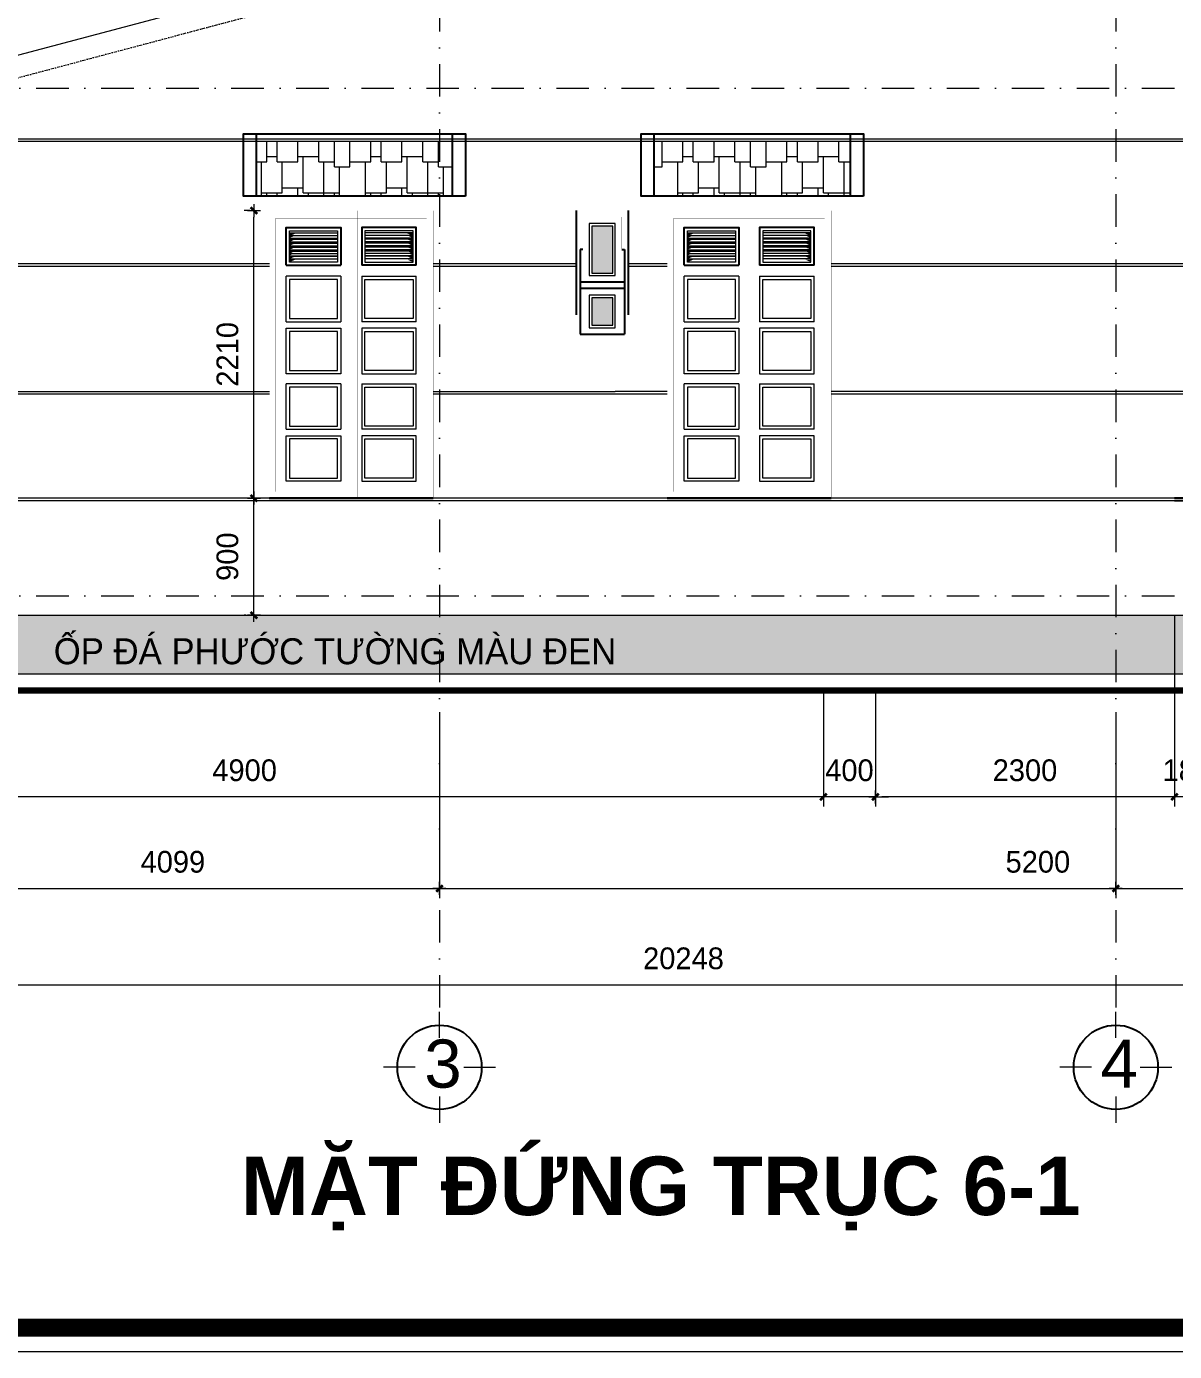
# Model space of a CAD drawing. Header units: millimetres. Extents: x 615730 to 2792744, y 139412 to 597571.
# Drawn here: x 779233 to 788061, y 284936 to 295120 of the extents above; entities that cross this region are included whole.
import ezdxf
from ezdxf.enums import TextEntityAlignment as Align

# ---------------------------------------------------------------- set-up
doc = ezdxf.new("R2010")
doc.units = ezdxf.units.MM
doc.header["$MEASUREMENT"] = 0
doc.header["$PDMODE"] = 34
doc.linetypes.add('DASHDOT', pattern=[1, 0.5, -0.25, 0, -0.25])
doc.layers.get('0').update_dxf_attribs({"lineweight": 5})
for name, color, linetype, lineweight in [('0.1(9)', 9, 'Continuous', 13), ('3', 7, 'Continuous', 18), ('5-020', 5, 'Continuous', 15), ('HATCH', 42, 'Continuous', 5), ('KITCHEN', 4, 'Continuous', 20), ('KT', 148, 'Continuous', 18), ('thay', 7, 'Continuous', 15), ('TIM TRUC', 149, 'DASHDOT', 9), ('VLIEU', 250, 'Continuous', 9)]:
    doc.layers.add(name, color=color, linetype=linetype, lineweight=lineweight)
for name, color, linetype in [('CUADI', 40, 'Continuous'), ('H', 252, 'Continuous'), ('noi that', 29, 'Continuous'), ('TEXT', 2, 'Continuous'), ('VL', 155, 'Continuous')]:
    doc.layers.add(name, color=color, linetype=linetype)
doc.styles.add('CHUHOA', font='')
doc.styles.add('H280', font='', dxfattribs={"height": 200})
doc.styles.add('KT OZON', font='', dxfattribs={"height": 200})
doc.styles.add('lyrichs', font='', dxfattribs={"width": 1.25})
doc.styles.add('VNI-AVO', font='vni-roms.shx')
doc.styles.get('CHUHOA').set_extended_font_data('.VnAvantH')
doc.styles.get('H280').set_extended_font_data('VNI-Avo')
doc.styles.get('KT OZON').set_extended_font_data('VNI-Helve')
doc.styles.get('lyrichs').set_extended_font_data('.VnHelvetInsH', bold=True)
doc.dimstyles.new('1-50b', dxfattribs={"dimtxt": 167, "dimasz": 50, "dimexe": 75, "dimexo": 150, "dimgap": 120, "dimtad": 1, "dimdec": 0, "dimzin": 12, "dimtxsty": 'VNI-AVO', "dimblk": ']', "dimcen": 0, "dimdle": 50, "dimclrd": 252, "dimclre": 252, "dimclrt": 2, "dimadec": 0, "dimazin": 0, "dimtfac": 1, "dimtdec": 0, "dimtix": 1, "dimtmove": 2, "dimatfit": 0, "dimldrblk": 'OPEN90', "dimfxl": 1, "dimlwd": -1, "dimlwe": -1, "dimarcsym": 0})

# ---------------------------------------------------------------- blocks, each defined once
blk = doc.blocks.new('TRUC 1')
at = {"ltscale": 50}
blk.add_circle((0, -9525), 8572, dxfattribs=at)
at = {"layer": '0.1(9)', "ltscale": 50}
for p, q in [((0, -3572), (0, 1782)), ((-4942, -9525), (-11427, -9525)), ((4942, -9525), (11427, -9525)), ((0, -15478), (0, -20832))]:
    blk.add_line(p, q, dxfattribs=at)
at = {"layer": 'TEXT', "ltscale": 50, "style": 'H280'}
blk.add_attdef('1', text='', height=10478, dxfattribs=at).set_placement((-214, -4892), align=Align.CENTER)
blk = doc.blocks.new(']')
for p, q in [((1, 0), (-1, 0)), ((0, 1), (0, -1))]:
    blk.add_line(p, q)
at = {"color": 9, "const_width": 0.4}
blk.add_lwpolyline([(-0.51, -0.51), (0.51, 0.51)], dxfattribs=at)
blk = doc.blocks.new('*D516')
at = {"layer": 'DEFPOINTS', "color": 0, "ltscale": 10, "transparency": 16777216}
for p in [(778310, 290000), (782409, 290000), (782409, 288495)]:
    blk.add_point(p, dxfattribs=at)
at = {"layer": 'KT', "color": 252, "ltscale": 10, "transparency": 16777216}
for p, q in [((778310, 289850), (778310, 288420)), ((782409, 289850), (782409, 288420)), ((778360, 288495), (782359, 288495))]:
    blk.add_line(p, q, dxfattribs=at)
at = {"layer": 'KT', "color": 252, "ltscale": 10, "transparency": 16777216, "xscale": 50, "yscale": 50, "zscale": 50, "rotation": 180}
blk.add_blockref(']', (778310, 288495), dxfattribs=at)
at = {"layer": 'KT', "color": 252, "ltscale": 10, "transparency": 16777216, "xscale": 50, "yscale": 50, "zscale": 50}
blk.add_blockref(']', (782409, 288495), dxfattribs=at)
at = {"layer": 'KT', "color": 2, "ltscale": 10, "transparency": 16777216, "insert": (780359, 288699), "char_height": 167, "attachment_point": 5, "style": 'VNI-AVO'}
blk.add_mtext('4099', dxfattribs=at)
blk = doc.blocks.new('_Open90')
at = {"color": 0, "linetype": 'ByBlock', "lineweight": -2}
for p, q in [((0, 0), (-1, 0)), ((-0.5, 0.5), (0, 0)), ((0, 0), (-0.5, -0.5))]:
    blk.add_line(p, q, dxfattribs=at)
blk = doc.blocks.new('*D517')
at = {"layer": 'DEFPOINTS', "color": 0, "ltscale": 10, "transparency": 16777216}
for p in [(782409, 290000), (787609, 290000), (787609, 288495)]:
    blk.add_point(p, dxfattribs=at)
at = {"layer": 'KT', "color": 252, "ltscale": 10, "transparency": 16777216}
for p, q in [((782409, 289850), (782409, 288420)), ((787609, 289850), (787609, 288420)), ((782459, 288495), (787559, 288495))]:
    blk.add_line(p, q, dxfattribs=at)
at = {"layer": 'KT', "color": 252, "ltscale": 10, "transparency": 16777216, "xscale": 50, "yscale": 50, "zscale": 50, "rotation": 180}
blk.add_blockref(']', (782409, 288495), dxfattribs=at)
at = {"layer": 'KT', "color": 252, "ltscale": 10, "transparency": 16777216, "xscale": 50, "yscale": 50, "zscale": 50}
blk.add_blockref(']', (787609, 288495), dxfattribs=at)
at = {"layer": 'KT', "color": 2, "ltscale": 10, "transparency": 16777216, "insert": (787010, 288699), "char_height": 167, "attachment_point": 5, "style": 'VNI-AVO'}
blk.add_mtext('5200', dxfattribs=at)
blk = doc.blocks.new('*D518')
at = {"layer": 'DEFPOINTS', "color": 0, "ltscale": 10, "transparency": 16777216}
for p in [(787609, 290000), (791109, 290000), (791109, 288495)]:
    blk.add_point(p, dxfattribs=at)
at = {"layer": 'KT', "color": 252, "ltscale": 10, "transparency": 16777216}
for p, q in [((787609, 289850), (787609, 288420)), ((791109, 289850), (791109, 288420)), ((787659, 288495), (791059, 288495))]:
    blk.add_line(p, q, dxfattribs=at)
at = {"layer": 'KT', "color": 252, "ltscale": 10, "transparency": 16777216, "xscale": 50, "yscale": 50, "zscale": 50, "rotation": 180}
blk.add_blockref(']', (787609, 288495), dxfattribs=at)
at = {"layer": 'KT', "color": 252, "ltscale": 10, "transparency": 16777216, "xscale": 50, "yscale": 50, "zscale": 50}
blk.add_blockref(']', (791109, 288495), dxfattribs=at)
at = {"layer": 'KT', "color": 2, "ltscale": 10, "transparency": 16777216, "insert": (789359, 288699), "char_height": 167, "attachment_point": 5, "style": 'VNI-AVO'}
blk.add_mtext('3500', dxfattribs=at)
blk = doc.blocks.new('*D521')
at = {"layer": 'DEFPOINTS', "color": 0, "ltscale": 10, "transparency": 16777216}
for p in [(774161, 290000, -13), (794409, 290000), (794409, 287754)]:
    blk.add_point(p, dxfattribs=at)
at = {"layer": 'KT', "color": 252, "ltscale": 10, "transparency": 16777216}
for p, q in [((774161, 289850), (774161, 287679)), ((794409, 289850), (794409, 287679)), ((774211, 287754), (794359, 287754))]:
    blk.add_line(p, q, dxfattribs=at)
at = {"layer": 'KT', "color": 252, "ltscale": 10, "transparency": 16777216, "xscale": 50, "yscale": 50, "zscale": 50, "rotation": 180}
blk.add_blockref(']', (774161, 287754), dxfattribs=at)
at = {"layer": 'KT', "color": 252, "ltscale": 10, "transparency": 16777216, "xscale": 50, "yscale": 50, "zscale": 50}
blk.add_blockref(']', (794409, 287754), dxfattribs=at)
at = {"layer": 'KT', "color": 2, "ltscale": 10, "transparency": 16777216, "insert": (784285, 287957), "char_height": 167, "attachment_point": 5, "style": 'VNI-AVO'}
blk.add_mtext('20248', dxfattribs=at)
blk = doc.blocks.new('*D574')
at = {"layer": 'DEFPOINTS', "color": 0, "ltscale": 10, "transparency": 16777216}
for p in [(788061, 290595), (788250, 290016), (788061, 289199)]:
    blk.add_point(p, dxfattribs=at)
at = {"layer": 'KT', "color": 252, "ltscale": 10, "transparency": 16777216}
for p, q in [((788061, 290445), (788061, 289124)), ((788250, 289866), (788250, 289124)), ((788011, 289199), (787961, 289199)), ((788250, 289199), (788061, 289199)), ((788300, 289199), (788350, 289199))]:
    blk.add_line(p, q, dxfattribs=at)
at = {"layer": 'KT', "color": 252, "ltscale": 10, "transparency": 16777216, "xscale": 50, "yscale": 50, "zscale": 50}
blk.add_blockref(']', (788061, 289199), dxfattribs=at)
at = {"layer": 'KT', "color": 252, "ltscale": 10, "transparency": 16777216, "xscale": 50, "yscale": 50, "zscale": 50, "rotation": 180}
blk.add_blockref(']', (788250, 289199), dxfattribs=at)
at = {"layer": 'KT', "color": 2, "ltscale": 10, "transparency": 16777216, "insert": (788155, 289402), "char_height": 167, "attachment_point": 5, "style": 'VNI-AVO'}
blk.add_mtext('189', dxfattribs=at)
blk = doc.blocks.new('*D1312')
at = {"layer": 'DEFPOINTS', "color": 0, "ltscale": 10, "transparency": 16777216}
for p in [(780982, 291495), (781101, 291495, 13), (781070, 290595, 13)]:
    blk.add_point(p, dxfattribs=at)
at = {"layer": 'VLIEU', "color": 252, "ltscale": 10, "transparency": 16777216}
for p, q in [((780951, 291495), (780907, 291495)), ((780982, 290645), (780982, 291445)), ((780920, 290595), (780907, 290595))]:
    blk.add_line(p, q, dxfattribs=at)
at = {"layer": 'VLIEU', "color": 252, "ltscale": 10, "transparency": 16777216, "xscale": 50, "yscale": 50, "zscale": 50}
for p, rotation in [((780982, 291495), 90), ((780982, 290595), 270)]:
    blk.add_blockref(']', p, dxfattribs=dict(at, rotation=rotation))
at = {"layer": 'VLIEU', "color": 2, "ltscale": 10, "transparency": 16777216, "insert": (780779, 291045), "char_height": 167, "attachment_point": 5, "rotation": 90, "style": 'VNI-AVO'}
blk.add_mtext('900', dxfattribs=at)
blk = doc.blocks.new('*D1313')
at = {"layer": 'DEFPOINTS', "color": 0, "ltscale": 10, "transparency": 16777216}
for p in [(780982, 293705), (781101, 293705, 13), (781101, 291495, 13)]:
    blk.add_point(p, dxfattribs=at)
at = {"layer": 'VLIEU', "color": 252, "ltscale": 10, "transparency": 16777216}
for p, q in [((780951, 293705), (780907, 293705)), ((780982, 291545), (780982, 293655)), ((780951, 291495), (780907, 291495))]:
    blk.add_line(p, q, dxfattribs=at)
at = {"layer": 'VLIEU', "color": 252, "ltscale": 10, "transparency": 16777216, "xscale": 50, "yscale": 50, "zscale": 50}
for p, rotation in [((780982, 293705), 90), ((780982, 291495), 270)]:
    blk.add_blockref(']', p, dxfattribs=dict(at, rotation=rotation))
at = {"layer": 'VLIEU', "color": 2, "ltscale": 10, "transparency": 16777216, "insert": (780779, 292600), "char_height": 167, "attachment_point": 5, "rotation": 90, "style": 'VNI-AVO'}
blk.add_mtext('2210', dxfattribs=at)

msp = doc.modelspace()

# ---------------------------------------------------------------- hatches: boundary and pattern name
at = {"layer": 'H', "ltscale": 10}
h = msp.add_hatch(color=253, dxfattribs=at)
h.set_gradient(color1=(173, 167, 159), color2=(173, 167, 159), one_color=1, tint=0.65)
h.paths.add_polyline_path([(783740.6, 293584.9), (783580.6, 293584.9), (783580.6, 293224.9), (783740.6, 293224.9)])
h.paths.add_polyline_path([(783740.6, 293034.9), (783580.6, 293034.9), (783580.6, 292824.9), (783740.6, 292824.9)])
h = msp.add_hatch(dxfattribs=at)
h.set_pattern_fill('AR-B816', color=256, scale=10, style=0)
h.set_pattern_definition([(0, (-356.17, 0), (0, 80), []), (90, (-356.17, 0), (-80, 80), [80, -80])])
h.paths.add_polyline_path([(774955.6, 290595), (794805.3, 290595), (794805.3, 290145), (774955.6, 290145)])
at = {"layer": 'HATCH'}
for points in [[(781300.2, 293534), (781255.7, 293534), (781255.7, 293514)], [(781300.2, 293514), (781255.7, 293514), (781255.7, 293494)], [(782161, 293534), (782205.5, 293534), (782205.5, 293514)], [(782161, 293514), (782205.5, 293514), (782205.5, 293494)], [(784360.2, 293534), (784315.7, 293534), (784315.7, 293514)], [(784360.2, 293514), (784315.7, 293514), (784315.7, 293494)], [(785221, 293534), (785265.5, 293534), (785265.5, 293514)], [(785221, 293514), (785265.5, 293514), (785265.5, 293494)], [(781300.2, 293484), (781255.7, 293484), (781255.7, 293464)], [(781300.2, 293454), (781255.7, 293454), (781255.7, 293434)], [(781300.2, 293424), (781255.7, 293424), (781255.7, 293404)], [(781300.2, 293394), (781255.7, 293394), (781255.7, 293374)], [(782161, 293484), (782205.5, 293484), (782205.5, 293464)], [(782161, 293454), (782205.5, 293454), (782205.5, 293434)], [(782161, 293424), (782205.5, 293424), (782205.5, 293404)], [(782161, 293394), (782205.5, 293394), (782205.5, 293374)], [(784360.2, 293484), (784315.7, 293484), (784315.7, 293464)], [(784360.2, 293454), (784315.7, 293454), (784315.7, 293434)], [(784360.2, 293424), (784315.7, 293424), (784315.7, 293404)], [(784360.2, 293394), (784315.7, 293394), (784315.7, 293374)], [(785221, 293484), (785265.5, 293484), (785265.5, 293464)], [(785221, 293454), (785265.5, 293454), (785265.5, 293434)], [(785221, 293424), (785265.5, 293424), (785265.5, 293404)], [(785221, 293394), (785265.5, 293394), (785265.5, 293374)], [(781300.2, 293379.9), (781255.7, 293379.9), (781255.7, 293359.9)], [(781300.2, 293354), (781255.7, 293354), (781255.7, 293334)], [(781300.2, 293352.9), (781255.7, 293352.9), (781255.7, 293332.9)], [(781300.2, 293328.5), (781255.7, 293328.5), (781255.7, 293308.5)], [(782161, 293379.9), (782205.5, 293379.9), (782205.5, 293359.9)], [(782161, 293354), (782205.5, 293354), (782205.5, 293334)], [(782161, 293352.9), (782205.5, 293352.9), (782205.5, 293332.9)], [(782161, 293328.5), (782205.5, 293328.5), (782205.5, 293308.5)], [(784360.2, 293379.9), (784315.7, 293379.9), (784315.7, 293359.9)], [(784360.2, 293354), (784315.7, 293354), (784315.7, 293334)], [(784360.2, 293352.9), (784315.7, 293352.9), (784315.7, 293332.9)], [(784360.2, 293328.5), (784315.7, 293328.5), (784315.7, 293308.5)], [(785221, 293379.9), (785265.5, 293379.9), (785265.5, 293359.9)], [(785221, 293354), (785265.5, 293354), (785265.5, 293334)], [(785221, 293352.9), (785265.5, 293352.9), (785265.5, 293332.9)], [(785221, 293328.5), (785265.5, 293328.5), (785265.5, 293308.5)]]:
    msp.add_hatch(color=256, dxfattribs=at).paths.add_polyline_path(points)
at = {"layer": 'KT', "ltscale": 10}
h = msp.add_hatch(dxfattribs=at)
h.set_pattern_fill('CEDAR', color=256, scale=800, style=0, pattern_type=2)
h.set_pattern_definition([(0, (0, 0), (0, 800), [-280, 80, -160, 80, -200]), (0, (0, 40), (0, 800), [-120, 160, -80, 160, -280]), (0, (0, 200), (0, 800), [-40, 200, -560]), (0, (0, 240), (0, 800), [40, -200, 160, -160, 240]), (0, (0, 280), (0, 800), [-400, 160, -240]), (0, (0, 440), (0, 800), [120, -680]), (0, (0, 480), (0, 800), [-120, 160, -80, 160, -160, 120]), (0, (0, 520), (0, 800), [-280, 80, -160, 160, -120]), (0, (0, 760), (0, 800), [-600, 120, -80]), (0, (0, 800), (0, 800), [160, -560, 80]), (90, (0, 0), (-800, 5e-14), [240, -200, 360]), (90, (40, 0), (-800, 5e-14), [-200, 240, -360]), (90, (120, 0), (-800, 5e-14), [-40, 160, -240, 360]), (90, (160, 0), (-800, 5e-14), [40, -760]), (90, (240, 0), (-800, 5e-14), [-200, 280, -320]), (90, (280, 0), (-800, 5e-14), [240, -240, 320]), (90, (360, 0), (-800, 5e-14), [240, -240, 320]), (90, (400, 0), (-800, 5e-14), [-240, 240, -320]), (90, (520, 0), (-800, 5e-14), [280, -200, 320]), (90, (560, 0), (-800, 5e-14), [-240, 280, -280]), (90, (600, 0), (-800, 5e-14), [240, -520, 40]), (90, (680, 0), (-800, 5e-14), [-480, 280, -40]), (90, (720, 0), (-800, 5e-14), [480, -280, 40])])
h.paths.add_polyline_path([(782409, 294235), (781000.8, 294235), (781000.8, 293815), (782409, 293815)])
h.paths.add_polyline_path([(782509.5, 294235), (782409, 294235), (782409, 293815), (782509.5, 293815)])
h.paths.add_polyline_path([(784160.6, 294235), (784060.8, 294235), (784060.8, 293815), (784160.6, 293815)])
h.paths.add_polyline_path([(785569.5, 294235), (784160.6, 294235), (784160.6, 293815), (785569.5, 293815)])

# ---------------------------------------------------------------- linework, layer by layer
at = {"layer": '3', "elevation": 13.1}
msp.add_lwpolyline([(774960.6, 290595), (794810.4, 290595)], dxfattribs=at)
at = {"layer": '5-020', "color": 1, "elevation": 13.1}
msp.add_lwpolyline([(771190.1, 290145), (776710, 290145), (776710, 290145), (795805.1, 290145)], dxfattribs=at)
at = {"layer": 'CUADI'}
for p, q in [((783460.6, 293509.8, 140), (783460.6, 293509.8, 140)), ((783460.6, 293337.3, 140), (783460.6, 293337.3, 140))]:
    msp.add_line(p, q, dxfattribs=at)
at = {"layer": 'H', "const_width": 138.2, "elevation": 13.1}
msp.add_lwpolyline([(770071.7, 285120.6), (797074.6, 285120.6), (797074.6, 304105.6), (770071.7, 304105.6)], close=True, dxfattribs=at)
at = {"layer": 'HATCH'}
for p, q in [((781255.7, 293514), (781300.2, 293534)), ((782205.5, 293514), (782161, 293534)), ((784315.7, 293514, 13.1), (784360.2, 293534, 13.1)), ((785265.5, 293514, 13.1), (785221, 293534, 13.1))]:
    msp.add_line(p, q, dxfattribs=at)
at = {"layer": 'HATCH', "elevation": 13.1}
msp.add_lwpolyline([(776636.9, 290145), (791259.9, 290145)], dxfattribs=at)
at = {"layer": 'KITCHEN'}
msp.add_line((777766.7, 294527.4, 13.2), (785845.1, 296674.8, 13), dxfattribs=at)
at = {"layer": 'KT', "ltscale": 10}
for p, q in [((788760.6, 294255, -126.9), (777860.6, 294255, 13.1)), ((788760.6, 294235, -126.9), (777860.6, 294235, 13.1)), ((781100.7, 293295, 13.1), (777799.3, 293295, 13.1)), ((783460.6, 293295, 13.1), (782360.5, 293295, 13.1)), ((784160.7, 293295, 13.1), (783860.6, 293295, 13.1)), ((789700.4, 293295, 13.1), (785420.5, 293295, 13.1)), ((781100.7, 293275, 13.1), (777795.3, 293275, 13.1)), ((783460.6, 293275, 13.1), (782360.5, 293275, 13.1)), ((784160.7, 293275, 13.1), (783860.6, 293275, 13.1)), ((789700.4, 293275, 13.1), (785420.5, 293275, 13.1)), ((781100.7, 292295, 13.1), (777599.8, 292295, 13.1)), ((777603.8, 292315, 13.1), (781100.7, 292315, 13.1)), ((782360.5, 292315, 13.1), (783760.6, 292315, 13.1)), ((784160.7, 292295, 13.1), (782360.5, 292295, 13.1)), ((784160.7, 292315, 13.1), (783760.6, 292315, 13.1)), ((789700.4, 292315, 13.1), (785420.5, 292315, 13.1)), ((789700.4, 292295, 13.1), (785420.5, 292295, 13.1)), ((788060.6, 291495, 13.1), (777413.5, 291495, 13.1)), ((788060.6, 291475, 13.1), (777413.5, 291475, 13.1))]:
    msp.add_line(p, q, dxfattribs=at)
at = {"layer": 'KT'}
for p, q in [((781650.6, 293199.8, 13.1), (781230.7, 293199.8, 13.1)), ((781810.6, 293199.8, 13.1), (782230.5, 293199.8, 13.1)), ((784710.6, 293199.8, 26.3), (784290.7, 293199.8, 26.3)), ((784870.6, 293199.8, 26.3), (785290.5, 293199.8, 26.3)), ((781230.7, 292850.3, 13.1), (781650.6, 292850.3, 13.1)), ((781230.7, 292800.3, 13.1), (781650.6, 292800.3, 13.1)), ((782230.5, 292850.3, 13.1), (781810.6, 292850.3, 13.1)), ((782230.5, 292800.3, 13.1), (781810.6, 292800.3, 13.1)), ((784290.7, 292850.3, 26.3), (784710.6, 292850.3, 26.3)), ((784290.7, 292800.3, 26.3), (784710.6, 292800.3, 26.3)), ((785290.5, 292850.3, 26.3), (784870.6, 292850.3, 26.3)), ((785290.5, 292800.3, 26.3), (784870.6, 292800.3, 26.3)), ((781650.6, 292374, 13.1), (781230.7, 292374, 13.1)), ((781810.6, 292374, 13.1), (782230.5, 292374, 13.1)), ((784710.6, 292374, 26.3), (784290.7, 292374, 26.3)), ((784870.6, 292374, 26.3), (785290.5, 292374, 26.3)), ((781230.7, 292024.5, 13.1), (781650.6, 292024.5, 13.1)), ((781230.7, 291974.5, 13.1), (781650.6, 291974.5, 13.1)), ((782230.5, 292024.5, 13.1), (781810.6, 292024.5, 13.1)), ((782230.5, 291974.5, 13.1), (781810.6, 291974.5, 13.1)), ((784290.7, 292024.5, 26.3), (784710.6, 292024.5, 26.3)), ((784290.7, 291974.5, 26.3), (784710.6, 291974.5, 26.3)), ((785290.5, 292024.5, 26.3), (784870.6, 292024.5, 26.3)), ((785290.5, 291974.5, 26.3), (784870.6, 291974.5, 26.3))]:
    msp.add_line(p, q, dxfattribs=at)
at = {"layer": 'KT', "color": 252, "ltscale": 10}
for p, q in [((788060.6, 290595, 13.1), (788060.6, 289124, 13.1)), ((785361.1, 290016.3, 13.1), (785361.1, 289124, 13.1)), ((785361.1, 290016.3, 13.1), (785361.1, 289124, 13.1)), ((785761.1, 290016.3, 13.1), (785761.1, 289124, 13.1)), ((785761.1, 290016.3, 13.1), (785761.1, 289124, 13.1)), ((785311.1, 289199, 13.1), (778510.6, 289199, 13.1)), ((785311.1, 289199, 13.1), (785261.1, 289199, 13.1)), ((785761.1, 289199, 13.1), (785361.1, 289199, 13.1)), ((785811.1, 289199, 13.1), (785861.1, 289199, 13.1)), ((788010.6, 289199, 13.1), (785811.1, 289199, 13.1))]:
    msp.add_line(p, q, dxfattribs=at)
at = {"layer": 'KT'}
for points, elevation in [([(783560.6, 293204.9), (783760.6, 293204.9), (783760.6, 293604.9), (783560.6, 293604.9)], 140), ([(784290.7, 293574.6), (784710.6, 293574.6), (784710.6, 293284.6), (784290.7, 293284.6)], 13.1), ([(785290.5, 293574.6), (784870.6, 293574.6), (784870.6, 293284.6), (785290.5, 293284.6)], 13.1), ([(783560.6, 292804.9), (783760.6, 292804.9), (783760.6, 293054.9), (783560.6, 293054.9)], 140)]:
    msp.add_lwpolyline(points, close=True, dxfattribs=dict(at, elevation=elevation))
for points in [[(781230.7, 293574.6), (781650.6, 293574.6), (781650.6, 293284.6), (781230.7, 293284.6)], [(782230.5, 293574.6), (781810.6, 293574.6), (781810.6, 293284.6), (782230.5, 293284.6)]]:
    msp.add_lwpolyline(points, close=True, dxfattribs=at)
for points, elevation in [([(781230.7, 292850.3), (781230.7, 293199.8)], 13.1), ([(781650.6, 293199.8), (781650.6, 292850.3)], 13.1), ([(781810.6, 293199.8), (781810.6, 292850.3)], 13.1), ([(782230.5, 292850.3), (782230.5, 293199.8)], 13.1), ([(784290.7, 292850.3), (784290.7, 293199.8)], 26.3), ([(784710.6, 293199.8), (784710.6, 292850.3)], 26.3), ([(784870.6, 293199.8), (784870.6, 292850.3)], 26.3), ([(785290.5, 292850.3), (785290.5, 293199.8)], 26.3), ([(781650.6, 292800.3), (781650.6, 292450.8), (781230.7, 292450.8), (781230.7, 292800.3)], 13.1), ([(781810.6, 292800.3), (781810.6, 292450.8), (782230.5, 292450.8), (782230.5, 292800.3)], 13.1), ([(784710.6, 292800.3), (784710.6, 292450.8), (784290.7, 292450.8), (784290.7, 292800.3)], 26.3), ([(784870.6, 292800.3), (784870.6, 292450.8), (785290.5, 292450.8), (785290.5, 292800.3)], 26.3), ([(781230.7, 292024.5), (781230.7, 292374)], 13.1), ([(781650.6, 292374), (781650.6, 292024.5)], 13.1), ([(781810.6, 292374), (781810.6, 292024.5)], 13.1), ([(782230.5, 292024.5), (782230.5, 292374)], 13.1), ([(784290.7, 292024.5), (784290.7, 292374)], 26.3), ([(784710.6, 292374), (784710.6, 292024.5)], 26.3), ([(784870.6, 292374), (784870.6, 292024.5)], 26.3), ([(785290.5, 292024.5), (785290.5, 292374)], 26.3), ([(781650.6, 291974.5), (781650.6, 291625), (781230.7, 291625), (781230.7, 291974.5)], 13.1), ([(781810.6, 291974.5), (781810.6, 291625), (782230.5, 291625), (782230.5, 291974.5)], 13.1), ([(784710.6, 291974.5), (784710.6, 291625), (784290.7, 291625), (784290.7, 291974.5)], 26.3), ([(784870.6, 291974.5), (784870.6, 291625), (785290.5, 291625), (785290.5, 291974.5)], 26.3)]:
    msp.add_lwpolyline(points, dxfattribs=dict(at, elevation=elevation))
at = {"layer": 'noi that', "ltscale": 10}
for p, q in [((783510.6, 293404.9, 140), (783489.6, 293404.9, 140)), ((783489.6, 293404.9, 140), (783489.6, 292754.9, 140)), ((783810.6, 293404.9, 140), (783831.6, 293404.9, 140)), ((783831.6, 293404.9, 140), (783831.6, 292754.9, 140)), ((783831.6, 293154.9, 140), (783489.6, 293154.9, 140)), ((783831.6, 293104.9, 140), (783489.6, 293104.9, 140))]:
    msp.add_line(p, q, dxfattribs=at)
at = {"layer": 'noi that', "ltscale": 10, "const_width": 1}
for points, elevation in [([(781100.7, 293704.9), (781780.6, 293704.9), (781780.6, 291495), (781100.7, 291495)], 13.1), ([(782360.5, 293704.9), (781680.6, 293704.9), (781680.6, 291495), (782360.5, 291495)], 13.1), ([(783460.6, 292704.9), (783860.6, 292704.9), (783860.6, 293704.9), (783460.6, 293704.9)], 140), ([(784160.7, 293704.9), (784840.6, 293704.9), (784840.6, 291495), (784160.7, 291495)], 26.3), ([(785420.5, 293704.9), (784740.6, 293704.9), (784740.6, 291495), (785420.5, 291495)], 26.3)]:
    msp.add_lwpolyline(points, close=True, dxfattribs=dict(at, elevation=elevation))
for points, elevation in [([(781730.6, 293646.6), (781730.6, 291545), (781150.7, 291545), (781150.7, 293646.6), (781730.6, 293646.6)], 13.1), ([(781730.6, 293646.6), (781730.6, 291545), (782310.5, 291545), (782310.5, 293646.6), (781730.6, 293646.6)], 13.1), ([(783810.6, 293404.9), (783810.6, 293654.9), (783510.6, 293654.9), (783510.6, 293404.9)], 140), ([(784790.6, 293646.6), (784790.6, 291545), (784210.7, 291545), (784210.7, 293646.6), (784790.6, 293646.6)], 26.3), ([(784790.6, 293646.6), (784790.6, 291545), (785370.5, 291545), (785370.5, 293646.6), (784790.6, 293646.6)], 26.3)]:
    msp.add_lwpolyline(points, dxfattribs=dict(at, elevation=elevation))
at = {"layer": 'noi that', "ltscale": 10, "elevation": 140}
msp.add_lwpolyline([(783489.6, 292754.9), (783831.6, 292754.9)], dxfattribs=at)
at = {"layer": 'thay', "linetype": 'Continuous', "elevation": 13.1}
msp.add_lwpolyline([(769887.4, 284936.3), (797258.9, 284936.3), (797258.9, 304289.9), (769887.4, 304289.9)], close=True, dxfattribs=at)
at = {"layer": 'thay', "ltscale": 10, "const_width": 50, "elevation": 13.1}
msp.add_lwpolyline([(795809.1, 290016.3), (771190.1, 290016.3)], dxfattribs=at)
at = {"layer": 'TIM TRUC', "ltscale": 500}
for p, q in [((782409, 299831.5, 13.1), (782409, 287548.1, 13.1)), ((787609.5, 299831.5, 13.1), (787609.5, 287548.1, 13.1)), ((770305.9, 294644.9, 13.1), (795696.7, 294644.9, 13.1)), ((770305.9, 290745, 13.1), (795696.7, 290745, 13.1))]:
    msp.add_line(p, q, dxfattribs=at)
at = {"layer": 'TIM TRUC', "ltscale": 50}
msp.add_line((777822.5, 294369.5, 13.2), (785861.1, 296502.8, 13), dxfattribs=at)
at = {"layer": 'VL', "ltscale": 10}
for p, q in [((780900.8, 293815, 153.1), (780900.8, 294295, 153.1)), ((781000.8, 293815, 153.1), (781000.8, 294295, 153.1)), ((782509.5, 293815, 153.1), (782509.5, 294295, 153.1)), ((783960.8, 293815, 166.3), (783960.8, 294295, 166.3)), ((784060.8, 293815, 166.3), (784060.8, 294295, 166.3)), ((785569.5, 293815, 166.3), (785569.5, 294295, 166.3)), ((783460.6, 293704.9, 140), (783460.6, 292904.9, 140)), ((783860.6, 293704.9, 140), (783860.6, 292904.9, 140)), ((781230.7, 293284.6, 13.1), (781650.6, 293284.6, 13.1)), ((782230.5, 293284.6, 13.1), (781810.6, 293284.6, 13.1)), ((784290.7, 293284.6, 26.3), (784710.6, 293284.6, 26.3)), ((785290.5, 293284.6, 26.3), (784870.6, 293284.6, 26.3)), ((781100.6, 291495, 13.1), (781780.6, 291495, 13.1)), ((781780.6, 291495, 13.1), (781100.7, 291495, 13.1)), ((782360.6, 291495, 13.1), (781680.6, 291495, 13.1)), ((781680.6, 291495, 13.1), (782360.5, 291495, 13.1)), ((784160.6, 291495, 26.3), (784840.6, 291495, 26.3)), ((784840.6, 291495, 26.3), (784160.7, 291495, 26.3)), ((785420.6, 291495, 26.3), (784740.6, 291495, 26.3)), ((784740.6, 291495, 26.3), (785420.5, 291495, 26.3)), ((792585.4, 291495, 13.1), (788060.6, 291495, 13.1)), ((792585.4, 291475, 13.1), (788060.6, 291475, 13.1))]:
    msp.add_line(p, q, dxfattribs=at)
for points, elevation in [([(782609.5, 293815), (780900.8, 293815), (780900.8, 294295), (782609.5, 294295)], 153.1), ([(785669.5, 293815), (783960.8, 293815), (783960.8, 294295), (785669.5, 294295)], 166.3)]:
    msp.add_lwpolyline(points, close=True, dxfattribs=dict(at, elevation=elevation))
for points in [[(781230.7, 293284.6), (781230.7, 293574.6), (781650.6, 293574.6), (781650.6, 293284.6)], [(782230.5, 293284.6), (782230.5, 293574.6), (781810.6, 293574.6), (781810.6, 293284.6)]]:
    msp.add_lwpolyline(points, dxfattribs=at)
at = {"layer": 'VL', "ltscale": 10, "elevation": 13.1}
for points in [[(784290.7, 293284.6), (784290.7, 293574.6), (784710.6, 293574.6), (784710.6, 293284.6)], [(785290.5, 293284.6), (785290.5, 293574.6), (784870.6, 293574.6), (784870.6, 293284.6)]]:
    msp.add_lwpolyline(points, dxfattribs=at)
at = {"layer": 'VLIEU', "ltscale": 10}
for p, q in [((781255.7, 293534), (781625.6, 293534)), ((781255.7, 293514), (781625.6, 293514)), ((781255.7, 293514), (781625.6, 293514)), ((781255.7, 293494), (781625.6, 293494)), ((782205.5, 293534), (781835.6, 293534)), ((782205.5, 293514), (781835.6, 293514)), ((782205.5, 293514), (781835.6, 293514)), ((782205.5, 293494), (781835.6, 293494)), ((784315.7, 293534, 13.1), (784685.6, 293534, 13.1)), ((784315.7, 293514, 13.1), (784685.6, 293514, 13.1)), ((784315.7, 293514, 13.1), (784685.6, 293514, 13.1)), ((784315.7, 293494, 13.1), (784685.6, 293494, 13.1)), ((785265.5, 293534, 13.1), (784895.6, 293534, 13.1)), ((785265.5, 293514, 13.1), (784895.6, 293514, 13.1)), ((785265.5, 293514, 13.1), (784895.6, 293514, 13.1)), ((785265.5, 293494, 13.1), (784895.6, 293494, 13.1)), ((781255.7, 293484), (781625.6, 293484)), ((781255.7, 293464), (781625.6, 293464)), ((781255.7, 293454), (781625.6, 293454)), ((781255.7, 293434), (781625.6, 293434)), ((781255.7, 293424), (781625.6, 293424)), ((781255.7, 293404), (781625.6, 293404)), ((781255.7, 293394), (781625.6, 293394)), ((782205.5, 293484), (781835.6, 293484)), ((782205.5, 293464), (781835.6, 293464)), ((782205.5, 293454), (781835.6, 293454)), ((782205.5, 293434), (781835.6, 293434)), ((782205.5, 293424), (781835.6, 293424)), ((782205.5, 293404), (781835.6, 293404)), ((782205.5, 293394), (781835.6, 293394)), ((784315.7, 293484, 13.1), (784685.6, 293484, 13.1)), ((784315.7, 293464, 13.1), (784685.6, 293464, 13.1)), ((784315.7, 293454, 13.1), (784685.6, 293454, 13.1)), ((784315.7, 293434, 13.1), (784685.6, 293434, 13.1)), ((784315.7, 293424, 13.1), (784685.6, 293424, 13.1)), ((784315.7, 293404, 13.1), (784685.6, 293404, 13.1)), ((784315.7, 293394, 13.1), (784685.6, 293394, 13.1)), ((785265.5, 293484, 13.1), (784895.6, 293484, 13.1)), ((785265.5, 293464, 13.1), (784895.6, 293464, 13.1)), ((785265.5, 293454, 13.1), (784895.6, 293454, 13.1)), ((785265.5, 293434, 13.1), (784895.6, 293434, 13.1)), ((785265.5, 293424, 13.1), (784895.6, 293424, 13.1)), ((785265.5, 293404, 13.1), (784895.6, 293404, 13.1)), ((785265.5, 293394, 13.1), (784895.6, 293394, 13.1)), ((781255.7, 293374), (781625.6, 293374)), ((781255.7, 293357.3, 13.1), (781625.6, 293357.3, 13.1)), ((781255.7, 293354), (781625.6, 293354)), ((781255.7, 293334), (781625.6, 293334)), ((781255.7, 293332.9, 13.1), (781625.6, 293332.9, 13.1)), ((782205.5, 293374), (781835.6, 293374)), ((782205.5, 293357.3, 13.1), (781835.6, 293357.3, 13.1)), ((782205.5, 293354), (781835.6, 293354)), ((782205.5, 293334), (781835.6, 293334)), ((782205.5, 293332.9, 13.1), (781835.6, 293332.9, 13.1)), ((784315.7, 293374, 13.1), (784685.6, 293374, 13.1)), ((784315.7, 293357.3, 26.3), (784685.6, 293357.3, 26.3)), ((784315.7, 293354, 13.1), (784685.6, 293354, 13.1)), ((784315.7, 293334, 13.1), (784685.6, 293334, 13.1)), ((784315.7, 293332.9, 26.3), (784685.6, 293332.9, 26.3)), ((785265.5, 293374, 13.1), (784895.6, 293374, 13.1)), ((785265.5, 293357.3, 26.3), (784895.6, 293357.3, 26.3)), ((785265.5, 293354, 13.1), (784895.6, 293354, 13.1)), ((785265.5, 293334, 13.1), (784895.6, 293334, 13.1)), ((785265.5, 293332.9, 26.3), (784895.6, 293332.9, 26.3))]:
    msp.add_line(p, q, dxfattribs=at)
for points in [[(781255.7, 293549.6), (781625.6, 293549.6), (781625.6, 293309.6), (781255.7, 293309.6)], [(782205.5, 293549.6), (781835.6, 293549.6), (781835.6, 293309.6), (782205.5, 293309.6)]]:
    msp.add_lwpolyline(points, close=True, dxfattribs=at)
for points, elevation in [([(783580.6, 293224.9), (783740.6, 293224.9), (783740.6, 293584.9), (783580.6, 293584.9)], 140), ([(784315.7, 293549.6), (784685.6, 293549.6), (784685.6, 293309.6), (784315.7, 293309.6)], 13.1), ([(785265.5, 293549.6), (784895.6, 293549.6), (784895.6, 293309.6), (785265.5, 293309.6)], 13.1), ([(781625.6, 293174.8), (781255.7, 293174.8), (781255.7, 292874.5), (781625.6, 292874.5)], 13.1), ([(781835.6, 293174.8), (782205.5, 293174.8), (782205.5, 292874.5), (781835.6, 292874.5)], 13.1), ([(784685.6, 293174.8), (784315.7, 293174.8), (784315.7, 292874.5), (784685.6, 292874.5)], 26.3), ([(784895.6, 293174.8), (785265.5, 293174.8), (785265.5, 292874.5), (784895.6, 292874.5)], 26.3), ([(783580.6, 292824.9), (783740.6, 292824.9), (783740.6, 293034.9), (783580.6, 293034.9)], 140), ([(781625.6, 292775.3), (781255.7, 292775.3), (781255.7, 292475), (781625.6, 292475)], 13.1), ([(781835.6, 292775.3), (782205.5, 292775.3), (782205.5, 292475), (781835.6, 292475)], 13.1), ([(784685.6, 292775.3), (784315.7, 292775.3), (784315.7, 292475), (784685.6, 292475)], 26.3), ([(784895.6, 292775.3), (785265.5, 292775.3), (785265.5, 292475), (784895.6, 292475)], 26.3), ([(781625.6, 292349), (781255.7, 292349), (781255.7, 292048.6), (781625.6, 292048.6)], 13.1), ([(781835.6, 292349), (782205.5, 292349), (782205.5, 292048.6), (781835.6, 292048.6)], 13.1), ([(784685.6, 292349), (784315.7, 292349), (784315.7, 292048.6), (784685.6, 292048.6)], 26.3), ([(784895.6, 292349), (785265.5, 292349), (785265.5, 292048.6), (784895.6, 292048.6)], 26.3), ([(781625.6, 291949.5), (781255.7, 291949.5), (781255.7, 291649.1), (781625.6, 291649.1)], 13.1), ([(781835.6, 291949.5), (782205.5, 291949.5), (782205.5, 291649.1), (781835.6, 291649.1)], 13.1), ([(784685.6, 291949.5), (784315.7, 291949.5), (784315.7, 291649.1), (784685.6, 291649.1)], 26.3), ([(784895.6, 291949.5), (785265.5, 291949.5), (785265.5, 291649.1), (784895.6, 291649.1)], 26.3)]:
    msp.add_lwpolyline(points, close=True, dxfattribs=dict(at, elevation=elevation))

# ---------------------------------------------------------------- block references
at = {"layer": 'KT', "color": 252, "ltscale": 10, "xscale": 50, "yscale": 50, "zscale": 50}
for p in [(785361.1, 289199, 13.1), (785361.1, 289199, 13.1), (788060.6, 289199, 13.1)]:
    msp.add_blockref(']', p, dxfattribs=at)
at = {"layer": 'KT', "color": 252, "ltscale": 10, "xscale": 50, "yscale": 50, "zscale": 50, "rotation": 180}
msp.add_blockref(']', (785761.1, 289199, 13.1), dxfattribs=at)
msp.add_blockref(']', (785761.1, 289199, 13.1), dxfattribs=at)
at = {"layer": 'noi that', "lineweight": -2, "ltscale": 10}
ref = msp.add_blockref('TRUC 1', (782409, 286761, 13.1), dxfattribs=dict(at, xscale=0.03778148023411632, yscale=0.03778148023411632, zscale=0.03778148023411632, rotation=180))
ref.add_attrib('1', '3', dxfattribs={"layer": 'TEXT', "color": 3, "ltscale": 50, "height": 370.2, "style": 'KT OZON'}).set_placement((782435.6, 286964, 13.1), align=Align.CENTER)
ref = msp.add_blockref('TRUC 1', (787609.5, 286761, 13.1), dxfattribs=dict(at, xscale=0.03778148023411632, yscale=0.03778148023411632, zscale=0.03778148023411632, rotation=180))
ref.add_attrib('1', '4', dxfattribs={"layer": 'TEXT', "color": 3, "ltscale": 50, "height": 370.2, "style": 'KT OZON'}).set_placement((787636.1, 286964, 13.1), align=Align.CENTER)

# ---------------------------------------------------------------- texts
at = {"layer": 'KT', "color": 2, "ltscale": 10, "char_height": 167, "attachment_point": 5, "style": 'VNI-AVO'}
for s, insert in [('4900', (780910.6, 289402.5, 13.1)), ('400', (785561.1, 289402.5, 13.1)), ('2300', (786910.8, 289402.5, 13.1))]:
    msp.add_mtext(s, dxfattribs=dict(at, insert=insert))
at = {"layer": 'TEXT', "style": 'CHUHOA'}
msp.add_text('èP §¸ PH¦íC T¦êNG MµU §EN', height=199.641, dxfattribs=at).set_placement((779442.8, 290218.3, 13.1))
at = {"layer": 'TEXT', "style": 'lyrichs'}
msp.add_text('MÆT ®øng trôc 6-1', height=450, dxfattribs=at).set_placement((784110.5, 285984.6, 13.1), align=Align.CENTER)

# ---------------------------------------------------------------- dimensions: what is measured, and where the dimension line sits
at = {"layer": 'KT', "ltscale": 10}
for base, p1, p2, picture, middle in [((788060.6, 289199, 13.1), (788250, 290016.3, 13.1), (788060.6, 290595, 13.1), '*D574', (788155.3, 289402.5, 13.1)), ((794409.3, 287753.8, 13.1), (774161.1, 290000.4), (794409.3, 290000.4, 13.1), '*D521', (784285.2, 287957.3, 13.1)), ((782408.992, 288495.3906, 13.1488), (778309.532, 290000.4072, 13.1488), (782408.992, 290000.4072, 13.1488), '*D516', (780359.262, 288698.8906, 13.1488)), ((791109.3, 288495.4, 13.1), (787609.5, 290000.4, 13.1), (791109.3, 290000.4, 13.1), '*D518', (789359.4, 288698.9, 13.1))]:
    dim = msp.add_linear_dim(base=base, p1=p1, p2=p2, dimstyle='1-50b', dxfattribs=at)
    dim.commit()
    dim.dimension.update_dxf_attribs({"geometry": picture, "text_midpoint": middle})
dim = msp.add_linear_dim(base=(787609.4831, 288495.3906, 13.1488), p1=(782408.992, 290000.4072, 13.1488), p2=(787609.4831, 290000.4072, 13.1488), dimstyle='1-50b', dxfattribs=at)
dim.commit()
dim.dimension.update_dxf_attribs({"geometry": '*D517', "text_midpoint": (787009.7043, 288698.8906, 13.1488), "dimtype": 160})
at = {"layer": 'VLIEU', "ltscale": 10}
for base, p1, p2, picture, middle in [((780982.3, 293704.9), (781100.7, 291495, 13.1), (781100.7, 293704.9, 13.1), '*D1313', (780778.8, 292599.9)), ((780982.3, 291495), (781069.9, 290595, 13.1), (781100.7, 291495, 13.1), '*D1312', (780778.8, 291045))]:
    dim = msp.add_linear_dim(base=base, p1=p1, p2=p2, angle=90, dimstyle='1-50b', override={"dimfxl": 2}, dxfattribs=at)
    dim.commit()
    dim.dimension.update_dxf_attribs({"geometry": picture, "text_midpoint": middle})

doc.saveas('drawing.dxf')
